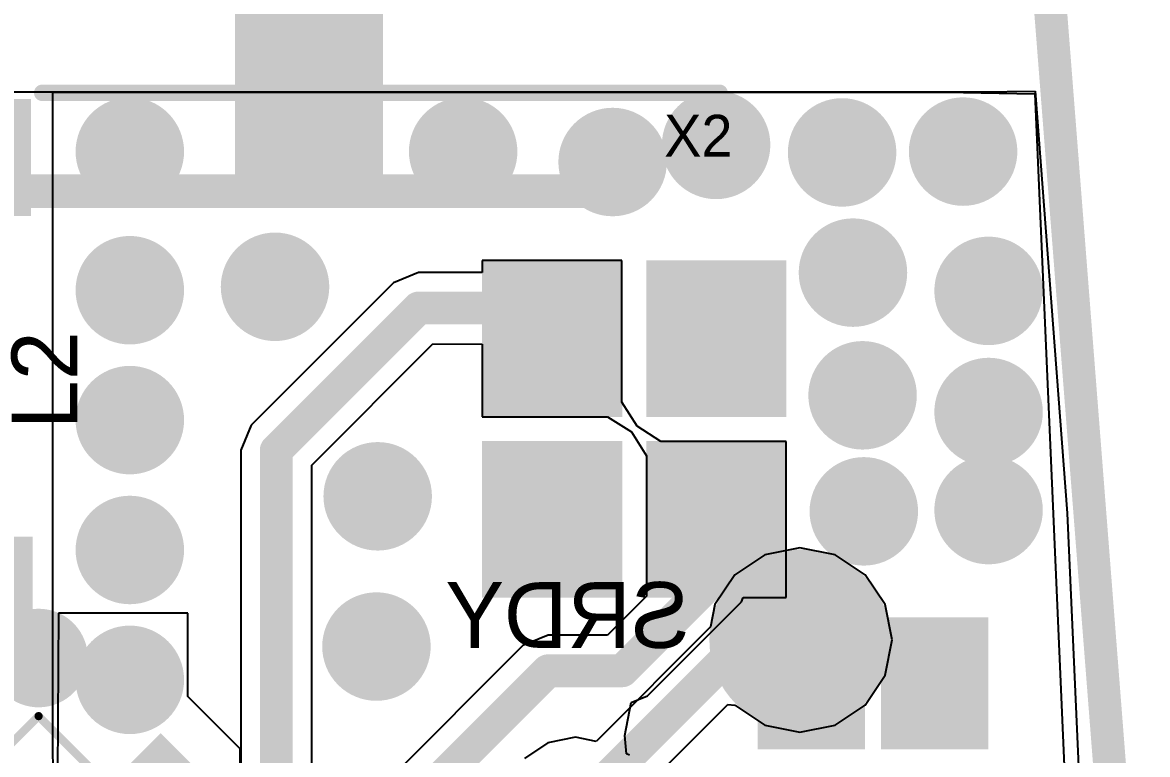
# Model space of a CAD drawing. Header units: millimetres. Extents: x 60.9 to 81, y 34.2 to 64.9.
# Drawn here: x 74.12 to 80.97, y 53.71 to 58.16 of the extents above; entities that cross this region are included whole.
import ezdxf

# ---------------------------------------------------------------- set-up
doc = ezdxf.new("R2010")
doc.units = ezdxf.units.MM
for name, color, linetype in [('BottomLayer', 5, 'Continuous'), ('BottomOverlay', 54, 'Continuous'), ('BottomPaste', 16, 'Continuous'), ('BottomSolder', 6, 'Continuous'), ('KeepOutLayer', 6, 'Continuous'), ('Mechanical16', 56, 'Continuous'), ('MultiLayer', 9, 'Continuous'), ('TopLayer', 1, 'Continuous'), ('TopOverlay', 2, 'Continuous'), ('TopPaste', 8, 'Continuous'), ('TopSolder', 216, 'Continuous'), ('ViaHoleLayer', 16, 'Continuous')]:
    doc.layers.add(name, color=color, linetype=linetype)

# ---------------------------------------------------------------- blocks, each defined once
blk = doc.blocks.new('ANTEN_2_4_1_1')
at = {"layer": 'TopLayer'}
for points in [[(0, 0), (0.9, 0), (0, 5.075), (0.9, 5.075)], [(0.6, 0.15), (0.6, 0.4), (0.3, 0.15), (0.3, 0.4)]]:
    blk.add_solid(points, dxfattribs=at)
at = {"layer": 'TopOverlay', "const_width": 0.1}
blk.add_lwpolyline([(-1.1735, 0.5), (2.95, 0.5)], dxfattribs=at)
at = {"layer": 'TopOverlay', "const_width": 0.05}
for points in [[(-1.1985, 0.5, 1), (-1.1485, 0.5, 1)], [(2.925, 0.5, 1), (2.975, 0.5, 1)]]:
    blk.add_lwpolyline(points, format="xyb", close=True, dxfattribs=at)
at = {"layer": 'TopPaste'}
blk.add_solid([(0.6, 0.15), (0.6, 0.4), (0.3, 0.15), (0.3, 0.4)], dxfattribs=at)
at = {"layer": 'TopSolder'}
blk.add_solid([(0.7016, 0.0484), (0.7016, 0.5016), (0.1984, 0.0484), (0.1984, 0.5016)], dxfattribs=at)
blk = doc.blocks.new('0402_7')
at = {"layer": 'TopLayer'}
for points in [[(-0.9525, -0.254), (-0.3175, -0.254), (-0.9525, 0.254), (-0.3175, 0.254)], [(0.3175, -0.254), (0.9525, -0.254), (0.3175, 0.254), (0.9525, 0.254)]]:
    blk.add_solid(points, dxfattribs=at)
at = {"layer": 'TopPaste'}
for points in [[(-0.9525, -0.254), (-0.3175, -0.254), (-0.9525, 0.254), (-0.3175, 0.254)], [(0.3175, -0.254), (0.9525, -0.254), (0.3175, 0.254), (0.9525, 0.254)]]:
    blk.add_solid(points, dxfattribs=at)
at = {"layer": 'TopSolder'}
for points in [[(-1.0541, -0.3556), (-0.2159, -0.3556), (-1.0541, 0.3556), (-0.2159, 0.3556)], [(0.2159, -0.3556), (1.0541, -0.3556), (0.2159, 0.3556), (1.0541, 0.3556)]]:
    blk.add_solid(points, dxfattribs=at)
blk = doc.blocks.new('EM9304V01_QFN28_4X4_17')
at = {"layer": 'TopOverlay'}
for points, const_width in [([(-2.2, 2.25, 1), (-2.3, 2.25, 1)], 0.5), ([(-2.425, 2.25, 1), (-2.175, 2.25, 1)], 0.25), ([(-2.325, 2.25, 1), (-2.075, 2.25, 1)], 0.25), ([(-2.0125, 2, 1), (-1.9875, 2, 1)], 0.025), ([(-2.0125, 2, 1), (-1.9875, 2, 1)], 0.025)]:
    blk.add_lwpolyline(points, format="xyb", close=True, dxfattribs=dict(at, const_width=const_width))
at = {"layer": 'TopOverlay', "const_width": 0.05}
for points in [[(-2, 1.5001), (-2, 2)], [(-2, 2), (-1.5, 2)]]:
    blk.add_lwpolyline(points, dxfattribs=at)
at = {"layer": 'TopSolder'}
for points in [[(-1.4016, 1.4484), (-0.9984, 1.4484), (-1.4016, 2.4516), (-0.9984, 2.4516)], [(-1.4484, 0.9984), (-1.4484, 1.4016), (-2.4516, 0.9984), (-2.4516, 1.4016)]]:
    blk.add_solid(points, dxfattribs=at)
blk = doc.blocks.new('TP_21')
at = {"layer": 'BottomLayer', "const_width": 0.45}
blk.add_lwpolyline([(-0.225, 0, 1), (0.225, 0, 1)], format="xyb", close=True, dxfattribs=at)
at = {"layer": 'BottomPaste', "const_width": 0.45}
blk.add_lwpolyline([(-0.225, 0, 1), (0.225, 0, 1)], format="xyb", close=True, dxfattribs=at)
at = {"layer": 'BottomSolder', "const_width": 0.5516}
blk.add_lwpolyline([(-0.2758, 0, 1), (0.2758, 0, 1)], format="xyb", close=True, dxfattribs=at)
blk = doc.blocks.new('0402_25')
at = {"layer": 'TopLayer'}
for points in [[(-0.9525, -0.254), (-0.3175, -0.254), (-0.9525, 0.254), (-0.3175, 0.254)], [(0.3175, -0.254), (0.9525, -0.254), (0.3175, 0.254), (0.9525, 0.254)]]:
    blk.add_solid(points, dxfattribs=at)
at = {"layer": 'TopPaste'}
for points in [[(-0.9525, -0.254), (-0.3175, -0.254), (-0.9525, 0.254), (-0.3175, 0.254)], [(0.3175, -0.254), (0.9525, -0.254), (0.3175, 0.254), (0.9525, 0.254)]]:
    blk.add_solid(points, dxfattribs=at)
at = {"layer": 'TopSolder'}
for points in [[(-1.0541, -0.3556), (-0.2159, -0.3556), (-1.0541, 0.3556), (-0.2159, 0.3556)], [(0.2159, -0.3556), (1.0541, -0.3556), (0.2159, 0.3556), (1.0541, 0.3556)]]:
    blk.add_solid(points, dxfattribs=at)
blk = doc.blocks.new('CRYSTAL_NX1612AA_26')
at = {"layer": 'TopLayer'}
for points in [[(-0.425, 0.625), (0.325, 0.625), (-0.425, 1.275), (0.325, 1.275)], [(0.675, 0.625), (1.425, 0.625), (0.675, 1.275), (1.425, 1.275)], [(-0.425, -0.375), (0.325, -0.375), (-0.425, 0.275), (0.325, 0.275)], [(0.675, -0.375), (1.425, -0.375), (0.675, 0.275), (1.425, 0.275)]]:
    blk.add_solid(points, dxfattribs=at)
at = {"layer": 'TopPaste'}
for points in [[(-0.425, 0.625), (0.325, 0.625), (-0.425, 1.275), (0.325, 1.275)], [(0.675, 0.625), (1.425, 0.625), (0.675, 1.275), (1.425, 1.275)], [(-0.425, -0.375), (0.325, -0.375), (-0.425, 0.275), (0.325, 0.275)], [(0.675, -0.375), (1.425, -0.375), (0.675, 0.275), (1.425, 0.275)]]:
    blk.add_solid(points, dxfattribs=at)
at = {"layer": 'TopSolder'}
for points in [[(-0.5266, 0.5234), (0.4266, 0.5234), (-0.5266, 1.3766), (0.4266, 1.3766)], [(0.5734, 0.5234), (1.5266, 0.5234), (0.5734, 1.3766), (1.5266, 1.3766)], [(-0.5266, -0.4766), (0.4266, -0.4766), (-0.5266, 0.3766), (0.4266, 0.3766)], [(0.5734, -0.4766), (1.5266, -0.4766), (0.5734, 0.3766), (1.5266, 0.3766)]]:
    blk.add_solid(points, dxfattribs=at)
blk = doc.blocks.new('SW_TACT_EVPBB_27')
at = {"layer": 'TopLayer'}
for points in [[(-0.3, 0.975), (-0.3, 0.525), (0.3, 0.975), (0.3, 0.525)], [(2.35, 0.975), (2.35, 0.525), (2.95, 0.975), (2.95, 0.525)], [(-0.3, 0.225), (-0.3, -0.225), (0.3, 0.225), (0.3, -0.225)], [(2.35, 0.225), (2.35, -0.225), (2.95, 0.225), (2.95, -0.225)]]:
    blk.add_solid(points, dxfattribs=at)
at = {"layer": 'TopOverlay', "const_width": 0.1}
for points in [[(2.1, 1), (0.55, 1)], [(0.55, -0.3), (0.55, 1)], [(2.1, -0.3), (2.1, 1)], [(1.15, 0.4), (1.4, 0.65)], [(1, 0.4), (0.55, 0.4)], [(1.15, 0.4), (1, 0.4)], [(2.05, 0.4), (1.6, 0.4)], [(2.1, -0.3), (0.55, -0.3)]]:
    blk.add_lwpolyline(points, dxfattribs=at)
at = {"layer": 'TopOverlay', "const_width": 0.05}
for points in [[(0.525, 1, 1), (0.575, 1, 1)], [(0.525, 1, 1), (0.575, 1, 1)], [(2.075, 1, 1), (2.125, 1, 1)], [(2.075, 1, 1), (2.125, 1, 1)], [(1.375, 0.65, 1), (1.425, 0.65, 1)], [(0.525, 0.4, 1), (0.575, 0.4, 1)], [(0.975, 0.4, 1), (1.025, 0.4, 1)], [(0.975, 0.4, 1), (1.025, 0.4, 1)], [(1.125, 0.4, 1), (1.175, 0.4, 1)], [(1.125, 0.4, 1), (1.175, 0.4, 1)], [(1.575, 0.4, 1), (1.625, 0.4, 1)], [(2.025, 0.4, 1), (2.075, 0.4, 1)], [(0.525, -0.3, 1), (0.575, -0.3, 1)], [(0.525, -0.3, 1), (0.575, -0.3, 1)], [(2.075, -0.3, 1), (2.125, -0.3, 1)], [(2.075, -0.3, 1), (2.125, -0.3, 1)]]:
    blk.add_lwpolyline(points, format="xyb", close=True, dxfattribs=at)
at = {"layer": 'TopPaste'}
for points in [[(-0.3, 0.975), (-0.3, 0.525), (0.3, 0.975), (0.3, 0.525)], [(2.35, 0.975), (2.35, 0.525), (2.95, 0.975), (2.95, 0.525)], [(-0.3, 0.225), (-0.3, -0.225), (0.3, 0.225), (0.3, -0.225)], [(2.35, 0.225), (2.35, -0.225), (2.95, 0.225), (2.95, -0.225)]]:
    blk.add_solid(points, dxfattribs=at)
at = {"layer": 'TopSolder'}
for points in [[(-0.4016, 1.0766), (-0.4016, 0.4234), (0.4016, 1.0766), (0.4016, 0.4234)], [(2.2484, 1.0766), (2.2484, 0.4234), (3.0516, 1.0766), (3.0516, 0.4234)], [(-0.4016, 0.3266), (-0.4016, -0.3266), (0.4016, 0.3266), (0.4016, -0.3266)], [(2.2484, 0.3266), (2.2484, -0.3266), (3.0516, 0.3266), (3.0516, -0.3266)]]:
    blk.add_solid(points, dxfattribs=at)

msp = doc.modelspace()

# ---------------------------------------------------------------- linework, layer by layer
at = {"layer": 'BottomLayer'}
for p, q in [((72.5017, 57.7384), (79.9396, 57.7384)), ((79.9396, 57.7384), (80.2835, 57.7423)), ((80.2835, 57.7423), (80.4778, 55.1737)), ((80.4778, 55.1737), (80.6191, 52.0573)), ((78.8517, 54.9641), (78.6371, 54.9214)), ((79.0663, 54.9214), (78.8517, 54.9641)), ((78.6371, 54.9214), (78.4551, 54.7998)), ((79.2482, 54.7998), (79.0663, 54.9214)), ((78.4551, 54.7998), (78.3336, 54.6179)), ((79.3698, 54.6179), (79.2482, 54.7998)), ((78.3336, 54.6179), (78.3065, 54.4818)), ((79.4124, 54.4033), (79.3698, 54.6179)), ((78.3065, 54.4818), (77.6105, 53.7858)), ((79.3698, 54.1887), (79.4124, 54.4033)), ((79.2482, 54.0068), (79.3698, 54.1887)), ((77.8988, 53.4974), (78.4124, 54.011)), ((78.4124, 54.011), (78.4551, 54.0068)), ((78.4551, 54.0068), (78.6371, 53.8852)), ((79.0663, 53.8852), (79.2482, 54.0068)), ((78.6371, 53.8852), (78.8517, 53.8425)), ((78.8517, 53.8425), (79.0663, 53.8852)), ((77.3173, 53.7773), (77.175, 53.6822)), ((77.4851, 53.8107), (77.3173, 53.7773)), ((77.6105, 53.7858), (77.4851, 53.8107))]:
    msp.add_line(p, q, dxfattribs=at)
for points, const_width in [([(75.6974, 57.5079, 1), (76.0276, 57.5079, 1)], 0.3302), ([(78.176, 57.4158, 1), (78.5062, 57.4158, 1)], 0.3302), ([(74.6073, 57.3751, 1), (74.9375, 57.3751, 1)], 0.3302), ([(76.6363, 57.3751, 1), (76.9665, 57.3751, 1)], 0.3302), ([(78.9431, 57.37, 1), (79.2733, 57.37, 1)], 0.3302), ([(79.6797, 57.3751, 1), (80.0099, 57.3751, 1)], 0.3302), ([(77.5461, 57.3116, 1), (77.8763, 57.3116, 1)], 0.3302), ([(79.0091, 56.6385, 1), (79.3393, 56.6385, 1)], 0.3302), ([(74.6073, 56.5314, 1), (74.9375, 56.5314, 1)], 0.3302), ([(75.4912, 56.5522, 1), (75.8214, 56.5522, 1)], 0.3302), ([(79.8346, 56.5274, 1), (80.1648, 56.5274, 1)], 0.3302), ([(79.0676, 55.8918, 1), (79.3978, 55.8918, 1)], 0.3302), ([(79.8346, 55.7902, 1), (80.1648, 55.7902, 1)], 0.3302), ([(74.6073, 55.7409, 1), (74.9375, 55.7409, 1)], 0.3302), ([(76.1161, 55.2771, 1), (76.4463, 55.2771, 1)], 0.3302), ([(79.0752, 55.1856, 1), (79.4054, 55.1856, 1)], 0.3302), ([(79.8346, 55.1933, 1), (80.1648, 55.1933, 1)], 0.3302), ([(74.6073, 54.9505, 1), (74.9375, 54.9505, 1)], 0.3302), ([(76.1085, 54.3627, 1), (76.4387, 54.3627, 1)], 0.3302), ([(74.6073, 54.1601, 1), (74.9375, 54.1601, 1)], 0.3302), ([(78.4664, 54.4033, 1), (78.5664, 54.4033, 1)], 0.1), ([(78.4664, 54.4033, 1), (78.5664, 54.4033, 1)], 0.1), ([(78.8017, 54.4033, 1), (78.9017, 54.4033, 1)], 0.1)]:
    msp.add_lwpolyline(points, format="xyb", close=True, dxfattribs=dict(at, const_width=const_width))
at = {"layer": 'BottomLayer', "const_width": 0.2}
for points in [[(77.4851, 53.3721), (78.5164, 54.4033)], [(78.5164, 54.4033), (78.8517, 54.4033)]]:
    msp.add_lwpolyline(points, dxfattribs=at)
at = {"layer": 'KeepOutLayer', "const_width": 0.2}
msp.add_lwpolyline([(80.1588, 61.0251, -0.058605), (80.1588, 36.8511)], format="xyb", dxfattribs=at)
at = {"layer": 'Mechanical16', "const_width": 0.2032}
msp.add_lwpolyline([(68.4258, 57.1341), (77.8238, 57.1341)], dxfattribs=at)
at = {"layer": 'Mechanical16', "const_width": 0.1016}
msp.add_lwpolyline([(77.773, 57.1341, 1), (77.8746, 57.1341, 1)], format="xyb", close=True, dxfattribs=at)
at = {"layer": 'MultiLayer', "const_width": 0.3302}
for points in [[(75.6974, 57.5079, 1), (76.0276, 57.5079, 1)], [(78.176, 57.4158, 1), (78.5062, 57.4158, 1)], [(74.6073, 57.3751, 1), (74.9375, 57.3751, 1)], [(76.6363, 57.3751, 1), (76.9665, 57.3751, 1)], [(78.9431, 57.37, 1), (79.2733, 57.37, 1)], [(79.6797, 57.3751, 1), (80.0099, 57.3751, 1)], [(77.5461, 57.3116, 1), (77.8763, 57.3116, 1)], [(79.0091, 56.6385, 1), (79.3393, 56.6385, 1)], [(74.6073, 56.5314, 1), (74.9375, 56.5314, 1)], [(75.4912, 56.5522, 1), (75.8214, 56.5522, 1)], [(79.8346, 56.5274, 1), (80.1648, 56.5274, 1)], [(79.0676, 55.8918, 1), (79.3978, 55.8918, 1)], [(79.8346, 55.7902, 1), (80.1648, 55.7902, 1)], [(74.6073, 55.7409, 1), (74.9375, 55.7409, 1)], [(76.1161, 55.2771, 1), (76.4463, 55.2771, 1)], [(79.0752, 55.1856, 1), (79.4054, 55.1856, 1)], [(79.8346, 55.1933, 1), (80.1648, 55.1933, 1)], [(74.6073, 54.9505, 1), (74.9375, 54.9505, 1)], [(76.1085, 54.3627, 1), (76.4387, 54.3627, 1)], [(74.6073, 54.1601, 1), (74.9375, 54.1601, 1)]]:
    msp.add_lwpolyline(points, format="xyb", close=True, dxfattribs=at)
at = {"layer": 'TopLayer'}
for p, q in [((74.3032, 56.1458), (74.3032, 57.7358)), ((74.3032, 57.7358), (79.7379, 57.7358)), ((79.7379, 57.7358), (80.2817, 57.7269)), ((80.2817, 57.7269), (80.557, 51.4231)), ((77.7678, 56.7116), (76.9178, 56.7116)), ((76.9178, 56.7116), (76.9178, 56.6397)), ((77.7678, 55.8495), (77.7678, 56.7116)), ((76.5301, 56.6397), (76.377, 56.5763)), ((76.9178, 56.6397), (76.5301, 56.6397)), ((76.377, 56.5763), (75.5109, 55.7102)), ((75.8804, 55.4674), (76.6178, 56.2049)), ((76.6178, 56.2049), (76.9178, 56.2022)), ((76.9178, 56.2022), (76.9178, 55.7616)), ((74.3032, 55.3533), (74.3032, 56.1458)), ((77.8598, 55.7036), (77.7678, 55.8495)), ((76.9178, 55.7616), (77.68, 55.7616)), ((77.68, 55.7616), (77.8258, 55.6696)), ((75.5109, 55.7102), (75.4474, 55.5571)), ((78.0057, 55.6116), (77.8598, 55.7036)), ((77.8258, 55.6696), (77.9178, 55.5237)), ((78.7678, 55.6116), (78.0057, 55.6116)), ((78.7678, 54.6616), (78.7678, 55.6116)), ((75.4474, 55.5571), (75.4474, 53.2166)), ((77.9178, 55.5237), (77.9178, 54.6697)), ((75.8804, 53.5081), (75.8804, 55.4674)), ((74.3032, 53.7226), (74.3032, 55.3533)), ((77.9178, 54.6697), (77.68, 54.4318)), ((78.4959, 54.6355), (78.5067, 54.6616)), ((78.5067, 54.6616), (78.7678, 54.6616)), ((77.9227, 54.0623), (78.4959, 54.6355)), ((74.3389, 54.5661), (74.3313, 53.5922)), ((75.1263, 54.5661), (74.3389, 54.5661)), ((75.1263, 54.0581), (75.1263, 54.5661)), ((77.3181, 54.4318), (77.165, 54.3684)), ((77.68, 54.4318), (77.3181, 54.4318)), ((77.165, 54.3684), (76.1804, 53.3839)), ((75.4434, 53.741), (75.1263, 54.0581)), ((77.8248, 54.0217), (77.9227, 54.0623)), ((77.7851, 53.8219), (77.8248, 54.0217)), ((77.795, 53.7094), (77.7851, 53.8219)), ((74.324, 53.0135), (74.3032, 53.7226)), ((75.4434, 53.3313), (75.4434, 53.741)), ((77.8144, 53.7013), (77.795, 53.7094))]:
    msp.add_line(p, q, dxfattribs=at)
for points, const_width in [([(75.6974, 57.5079, 1), (76.0276, 57.5079, 1)], 0.3302), ([(78.176, 57.4158, 1), (78.5062, 57.4158, 1)], 0.3302), ([(74.6073, 57.3751, 1), (74.9375, 57.3751, 1)], 0.3302), ([(76.6363, 57.3751, 1), (76.9665, 57.3751, 1)], 0.3302), ([(78.9431, 57.37, 1), (79.2733, 57.37, 1)], 0.3302), ([(79.6797, 57.3751, 1), (80.0099, 57.3751, 1)], 0.3302), ([(77.5461, 57.3116, 1), (77.8763, 57.3116, 1)], 0.3302), ([(79.0091, 56.6385, 1), (79.3393, 56.6385, 1)], 0.3302), ([(74.6073, 56.5314, 1), (74.9375, 56.5314, 1)], 0.3302), ([(75.4912, 56.5522, 1), (75.8214, 56.5522, 1)], 0.3302), ([(79.8346, 56.5274, 1), (80.1648, 56.5274, 1)], 0.3302), ([(76.4801, 56.4232, 1), (76.5801, 56.4232, 1)], 0.1), ([(76.4801, 56.4232, 1), (76.5801, 56.4232, 1)], 0.1), ([(77.3565, 56.4232, 1), (77.4565, 56.4232, 1)], 0.1), ([(77.3748, 56.4232, 1), (77.4383, 56.4232, 1)], 0.0635), ([(77.4916, 56.3064, 1), (77.5551, 56.3064, 1)], 0.0635), ([(79.0676, 55.8918, 1), (79.3978, 55.8918, 1)], 0.3302), ([(79.8346, 55.7902, 1), (80.1648, 55.7902, 1)], 0.3302), ([(74.6073, 55.7409, 1), (74.9375, 55.7409, 1)], 0.3302), ([(75.6139, 55.5571, 1), (75.7139, 55.5571, 1)], 0.1), ([(75.6139, 55.5571, 1), (75.7139, 55.5571, 1)], 0.1), ([(76.1161, 55.2771, 1), (76.4463, 55.2771, 1)], 0.3302), ([(79.0752, 55.1856, 1), (79.4054, 55.1856, 1)], 0.3302), ([(79.8346, 55.1933, 1), (80.1648, 55.1933, 1)], 0.3302), ([(74.6073, 54.9505, 1), (74.9375, 54.9505, 1)], 0.3302), ([(78.2928, 55.1366, 1), (78.3928, 55.1366, 1)], 0.1), ([(78.2928, 54.7886, 1), (78.3928, 54.7886, 1)], 0.1), ([(78.2928, 54.7886, 1), (78.3928, 54.7886, 1)], 0.1), ([(76.1085, 54.3627, 1), (76.4387, 54.3627, 1)], 0.3302), ([(74.6073, 54.1601, 1), (74.9375, 54.1601, 1)], 0.3302), ([(77.2681, 54.2154, 1), (77.3681, 54.2154, 1)], 0.1), ([(77.2681, 54.2154, 1), (77.3681, 54.2154, 1)], 0.1), ([(77.7196, 54.2154, 1), (77.8196, 54.2154, 1)], 0.1), ([(77.7196, 54.2154, 1), (77.8196, 54.2154, 1)], 0.1)]:
    msp.add_lwpolyline(points, format="xyb", close=True, dxfattribs=dict(at, const_width=const_width))
for points, const_width in [([(75.6639, 55.5571), (76.5301, 56.4232)], 0.2), ([(76.5301, 56.4232), (77.4065, 56.4232)], 0.2), ([(77.4065, 56.4232), (77.5233, 56.3064)], 0.127), ([(75.6639, 53.1269), (75.6639, 55.5571)], 0.2), ([(78.3428, 54.7886), (78.3428, 55.1366)], 0.2), ([(77.7696, 54.2154), (78.3428, 54.7886)], 0.2), ([(75.5958, 52.4931), (77.3181, 54.2154)], 0.2), ([(77.3181, 54.2154), (77.7696, 54.2154)], 0.2)]:
    msp.add_lwpolyline(points, dxfattribs=dict(at, const_width=const_width))
at = {"layer": 'ViaHoleLayer', "const_width": 0.127}
for points in [[(75.799, 57.5079, 1), (75.926, 57.5079, 1)], [(78.2776, 57.4158, 1), (78.4046, 57.4158, 1)], [(74.7089, 57.3751, 1), (74.8359, 57.3751, 1)], [(76.7379, 57.3751, 1), (76.8649, 57.3751, 1)], [(79.0447, 57.37, 1), (79.1717, 57.37, 1)], [(79.7813, 57.3751, 1), (79.9083, 57.3751, 1)], [(77.6477, 57.3116, 1), (77.7747, 57.3116, 1)], [(79.1107, 56.6385, 1), (79.2377, 56.6385, 1)], [(74.7089, 56.5314, 1), (74.8359, 56.5314, 1)], [(75.5928, 56.5522, 1), (75.7198, 56.5522, 1)], [(79.9362, 56.5274, 1), (80.0632, 56.5274, 1)], [(79.1692, 55.8918, 1), (79.2962, 55.8918, 1)], [(79.9362, 55.7902, 1), (80.0632, 55.7902, 1)], [(74.7089, 55.7409, 1), (74.8359, 55.7409, 1)], [(76.2177, 55.2771, 1), (76.3447, 55.2771, 1)], [(79.1768, 55.1856, 1), (79.3038, 55.1856, 1)], [(79.9362, 55.1933, 1), (80.0632, 55.1933, 1)], [(74.7089, 54.9505, 1), (74.8359, 54.9505, 1)], [(76.2101, 54.3627, 1), (76.3371, 54.3627, 1)], [(74.7089, 54.1601, 1), (74.8359, 54.1601, 1)]]:
    msp.add_lwpolyline(points, format="xyb", close=True, dxfattribs=at)

# ---------------------------------------------------------------- block references
for name, p, rotation in [('ANTEN_2_4_1_1', (75.4125, 57.2329), 360), ('0402_25', (73.1163, 57.3396), 180), ('CRYSTAL_NX1612AA_26', (77.3928, 56.1866), 270), ('0402_7', (73.1265, 54.6751), 180), ('TP_21', (78.8517, 54.4033), 90), ('EM9304V01_QFN28_4X4_17', (74.217, 51.1109), 315), ('SW_TACT_EVPBB_27', (78.921, 54.1394), 270)]:
    msp.add_blockref(name, p, dxfattribs=dict(rotation=rotation))

# ---------------------------------------------------------------- texts
at = {"layer": 'BottomOverlay', "text_generation_flag": 2}
msp.add_text('SRDY', height=0.4, dxfattribs=at).set_placement((78.1796, 54.3549))
at = {"layer": 'Mechanical16'}
msp.add_text('X2', height=0.254, dxfattribs=at).set_placement((78.0253, 57.3449))
at = {"layer": 'TopOverlay'}
msp.add_text('L2', height=0.4, rotation=90, dxfattribs=at).set_placement((74.4524, 55.686))

doc.saveas('drawing.dxf')
